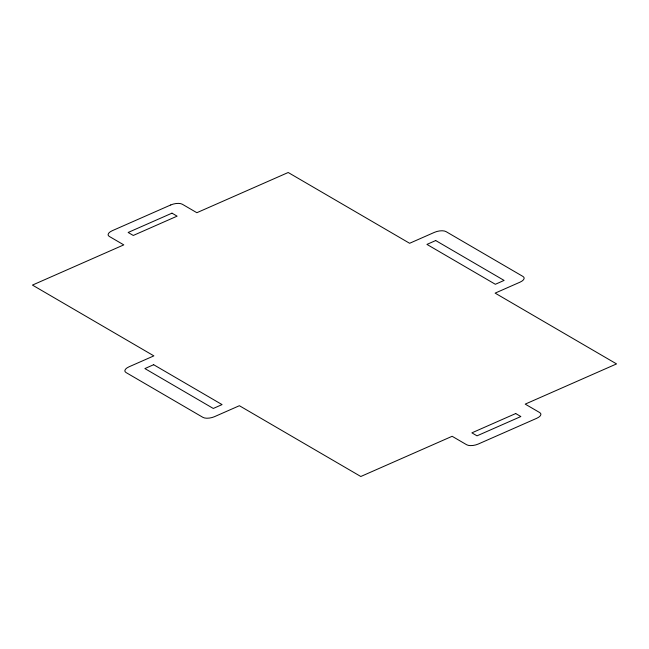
<?xml version="1.0" encoding="UTF-8"?>
<svg xmlns="http://www.w3.org/2000/svg" width="649" height="649" viewBox="0 0 649 649"><rect width="100%" height="100%" fill="white"/><g stroke="black" fill="none" stroke-linecap="round" stroke-linejoin="round"><path stroke-width="0.97" d="M170.744 204.962L112.285 230.695A8.632 3.699 -12.5 0 0 109.251 236.406L123.789 244.876L32.45 285.089L153.87 355.871L129.029 366.807A8.632 3.699 -12.5 0 0 125.995 372.518L202.95 417.38A8.632 3.699 -12.5 0 0 214.535 416.658L239.384 405.714L360.803 476.496L452.142 436.29L466.68 444.76A8.632 3.699 -12.5 0 0 478.256 444.038L536.715 418.305A8.632 3.699 -12.5 0 0 539.749 412.594L525.211 404.124L616.55 363.911L495.13 293.129L519.971 282.193A8.632 3.699 -12.5 0 0 523.005 276.482L446.05 231.62A8.632 3.699 -12.5 0 0 434.465 232.342L409.616 243.286L288.197 172.504L196.858 212.71L182.32 204.24A8.632 3.699 -12.5 0 0 170.744 204.962M171.985 213.164L128.145 232.464L133.272 235.457L177.112 216.149L171.985 213.164M153.651 364.714L144.889 368.575L213.294 408.456L222.063 404.595L153.651 364.714M435.706 240.544L426.937 244.405L495.349 284.286L504.111 280.425L435.706 240.544M515.728 413.543L471.888 432.851L477.015 435.836L520.855 416.536L515.728 413.543"/></g></svg>
